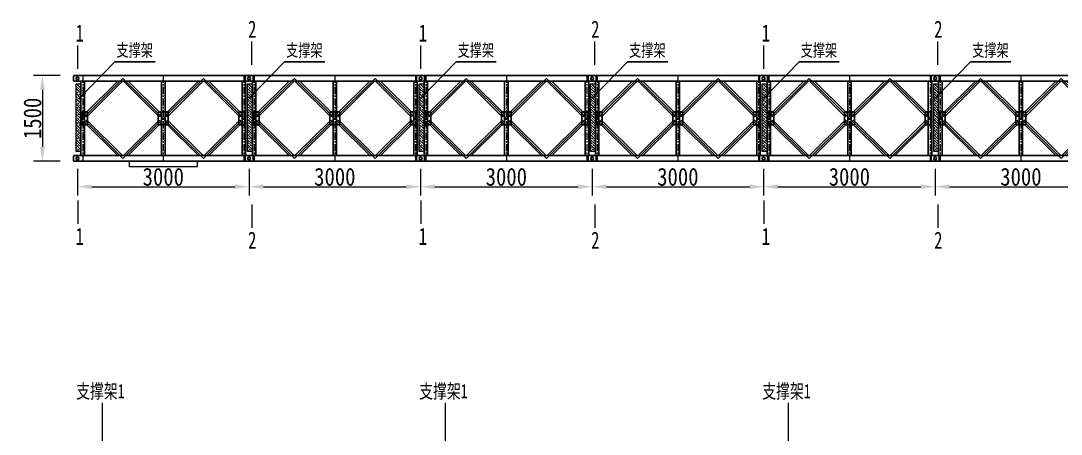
# Model space of a CAD drawing. Header units: millimetres. Extents: x -724662 to -98163, y -2532159 to 119496.
# Drawn here: x -100187.4 to -100005.5, y 114430.4 to 114502.8 of the extents above; entities that cross this region are included whole.
import ezdxf

# ---------------------------------------------------------------- set-up
doc = ezdxf.new("R2010")
doc.units = ezdxf.units.MM
doc.header["$LTSCALE"] = 20
doc.linetypes.add('CENTER', pattern=[2, 1.25, -0.25, 0.25, -0.25])
doc.layers.get('0').update_dxf_attribs({"lineweight": 25})
for name, color, linetype, lineweight in [('center', 3, 'CENTER', 13), ('Dim', 6, 'Continuous', 18), ('text', 7, 'Continuous', 18), ('标注', 1, 'Continuous', 13), ('细实线', 1, 'Continuous', 13)]:
    doc.layers.add(name, color=color, linetype=linetype, lineweight=lineweight)
doc.styles.get("Standard").update_dxf_attribs({"font": 'simsun.ttf', "width": 0.85})
doc.styles.add('文本1', font='simsun.ttf', dxfattribs={"width": 0.71, "height": 2.2})
doc.dimstyles.new('100', dxfattribs={"dimscale": 1.25, "dimtxt": 2.5, "dimasz": 2, "dimexe": 1.25, "dimexo": 1.25, "dimgap": 0.125, "dimtad": 1, "dimdec": 0, "dimlfac": 100, "dimdsep": 46, "dimtxsty": 'Standard', "dimcen": 0.001, "dimclrd": 256, "dimclre": 256, "dimclrt": 7, "dimadec": 4, "dimazin": 2, "dimtfac": 1, "dimtdec": 0, "dimtmove": 1, "dimatfit": 2, "dimfxlon": 1, "dimlwd": -1, "dimlwe": -1, "dimarcsym": 0})
doc.dimstyles.new('标示', dxfattribs={"dimtxt": 2, "dimasz": 1.5, "dimexe": 0.625, "dimexo": 0.625, "dimtad": 1, "dimlfac": 100, "dimzin": 12, "dimdsep": 46, "dimtxsty": '文本1', "dimblk": 'OBLIQUE', "dimcen": 2, "dimclrd": 256, "dimclre": 256, "dimclrt": 7, "dimadec": 1, "dimazin": 3, "dimtfac": 1, "dimtmove": 1, "dimatfit": 3, "dimfxl": 1, "dimarcsym": 0})

# ---------------------------------------------------------------- blocks, each defined once
blk = doc.blocks.new('贝雷梁')
at = {"ltscale": 10}
for p, q in [((-7, 144.5), (-6.5, 145)), ((-7, 144.5), (-7, 135.5)), ((-7, 135.5), (-6.5, 135))]:
    blk.add_line(p, q, dxfattribs=at)
for p, q in [((-7, 144.5), (-7, 135.5)), ((-6.5, 145), (306.5, 145)), ((-6.5, 145), (306.5, 145)), ((-6.5, 135), (306.5, 135)), ((6, 135), (6, 5)), ((9, 70), (79.5, 140)), ((12, 77.2), (70.3, 135)), ((12, 135), (12, 5)), ((16.2, 73), (78.7, 135)), ((79.5, 140), (150, 70)), ((142.8, 73), (80.3, 135)), ((147, 77.2), (88.7, 135)), ((147, 135), (147, 5)), ((220.5, 140), (150, 70)), ((153, 77.2), (211.3, 135)), ((153, 135), (153, 5)), ((157.2, 73), (219.7, 135)), ((291, 70), (220.5, 140)), ((283.8, 73), (221.3, 135)), ((288, 77.2), (229.7, 135)), ((288, 135), (288, 5)), ((294, 135), (294, 5)), ((307, 144.5), (306.5, 145)), ((307, 135.5), (306.5, 135)), ((307, 144.5), (307, 135.5)), ((7.5, 58.7), (7.5, 81.3)), ((7.5, 81.3), (17.7, 81.3)), ((12, 77.2), (16.2, 73)), ((17.7, 58.7), (17.7, 81.3)), ((141.3, 81.3), (158.7, 81.3)), ((141.3, 58.7), (141.3, 81.3)), ((142.8, 73), (147, 77.2)), ((157.2, 73), (153, 77.2)), ((158.7, 58.7), (158.7, 81.3)), ((282.3, 58.7), (282.3, 81.3)), ((292.5, 81.3), (282.3, 81.3)), ((288, 77.2), (283.8, 73)), ((292.5, 58.7), (292.5, 81.3)), ((7.5, 58.7), (17.7, 58.7)), ((9, 70), (79.5, 0)), ((12, 62.8), (16.2, 67)), ((12, 62.8), (70.3, 5)), ((16.2, 67), (78.7, 5)), ((79.5, 0), (150, 70)), ((142.8, 67), (80.3, 5)), ((147, 62.8), (88.7, 5)), ((141.3, 58.7), (158.7, 58.7)), ((142.8, 67), (147, 62.8)), ((220.5, 0), (150, 70)), ((157.2, 67), (153, 62.8)), ((153, 62.8), (211.3, 5)), ((157.2, 67), (219.7, 5)), ((291, 70), (220.5, 0)), ((283.8, 67), (221.3, 5)), ((288, 62.8), (229.7, 5)), ((282.3, 58.7), (292.5, 58.7)), ((288, 62.8), (283.8, 67)), ((-7, 4.5), (-6.5, 5)), ((-7, 4.5), (-6.5, 5)), ((-7, -4.5), (-7, 4.5)), ((-7, -4.5), (-7, 4.5)), ((-6.5, 5), (306.5, 5)), ((307, 4.5), (306.5, 5)), ((307, -4.5), (307, 4.5)), ((-7, -4.5), (-6.5, -5)), ((-7, -4.5), (-6.5, -5)), ((-6.5, -5), (306.5, -5)), ((-6.5, -5), (306.5, -5)), ((307, -4.5), (306.5, -5))]:
    blk.add_line(p, q)
for centre in [(0, 140), (0, 140), (300, 140), (300, 140)]:
    blk.add_circle(centre, 2.5, dxfattribs=at)
for centre in [(0, 140), (0, 140), (0, 140), (0, 140), (0, 140), (0, 140), (0, 140), (0, 140), (300, 140), (300, 140), (300, 140), (300, 140), (300, 140), (300, 140), (300, 140), (300, 140), (0, 0), (300, 0), (300, 0), (300, 0), (300, 0), (300, 0), (300, 0)]:
    blk.add_circle(centre, 2.5)
at = {"layer": 'center', "ltscale": 0.5}
for p, q in [((9, 145), (9, -5)), ((150, 145), (150, -5)), ((291, 145), (291, -5))]:
    blk.add_line(p, q, dxfattribs=at)
blk = doc.blocks.new('_Oblique')
at = {"color": 0, "linetype": 'ByBlock', "lineweight": -2}
blk.add_line((-0.5, -0.5), (0.5, 0.5), dxfattribs=at)
blk = doc.blocks.new('*D611')
at = {"layer": 'Defpoints', "color": 0, "transparency": 16777216}
for p in [(-100177.51, 114493.2), (-100183.66, 114478.2), (-100177.51, 114478.2)]:
    blk.add_point(p, dxfattribs=at)
at = {"layer": '标注', "transparency": 16777216}
for p, q in [((-100180.54, 114493.2), (-100185.22, 114493.2)), ((-100183.66, 114490.7), (-100183.66, 114480.7))]:
    blk.add_line(p, q, dxfattribs=at)
at = {"layer": '标注', "linetype": 'ByBlock', "transparency": 16777216}
blk.add_line((-100180.54, 114478.2), (-100185.22, 114478.2), dxfattribs=at)
at = {"layer": '标注', "transparency": 16777216}
for points in [[(-100184.08, 114490.7), (-100183.25, 114490.7), (-100183.66, 114493.2)], [(-100184.08, 114480.7), (-100183.25, 114480.7), (-100183.66, 114478.2)]]:
    blk.add_solid(points, dxfattribs=at)
at = {"layer": '标注', "color": 7, "transparency": 16777216, "insert": (-100185.38, 114485.7), "char_height": 3.125, "attachment_point": 5, "rotation": 90}
blk.add_mtext('1500', dxfattribs=at)
blk = doc.blocks.new('*D612')
at = {"layer": 'Defpoints', "color": 0, "transparency": 16777216}
for p in [(-100177.51, 114492.7), (-100147.51, 114492.7), (-100147.51, 114473.73)]:
    blk.add_point(p, dxfattribs=at)
at = {"layer": '标注', "transparency": 16777216}
for p, q in [((-100177.51, 114476.86), (-100177.51, 114472.17)), ((-100175.01, 114473.73), (-100150.01, 114473.73))]:
    blk.add_line(p, q, dxfattribs=at)
at = {"layer": '标注', "linetype": 'ByBlock', "transparency": 16777216}
blk.add_line((-100147.51, 114476.86), (-100147.51, 114472.17), dxfattribs=at)
at = {"layer": '标注', "transparency": 16777216}
for points in [[(-100175.01, 114474.15), (-100175.01, 114473.32), (-100177.51, 114473.73)], [(-100150.01, 114474.15), (-100150.01, 114473.32), (-100147.51, 114473.73)]]:
    blk.add_solid(points, dxfattribs=at)
at = {"layer": '标注', "color": 7, "transparency": 16777216, "insert": (-100162.51, 114475.45), "char_height": 3.125, "attachment_point": 5}
blk.add_mtext('3000', dxfattribs=at)
blk = doc.blocks.new('*D613')
at = {"layer": 'Defpoints', "color": 0, "transparency": 16777216}
for p in [(-100147.51, 114492.7), (-100117.51, 114478.7), (-100117.51, 114473.73)]:
    blk.add_point(p, dxfattribs=at)
at = {"layer": '标注', "transparency": 16777216}
for p, q in [((-100147.51, 114476.86), (-100147.51, 114472.17)), ((-100145.01, 114473.73), (-100120.01, 114473.73))]:
    blk.add_line(p, q, dxfattribs=at)
at = {"layer": '标注', "linetype": 'ByBlock', "transparency": 16777216}
blk.add_line((-100117.51, 114476.86), (-100117.51, 114472.17), dxfattribs=at)
at = {"layer": '标注', "transparency": 16777216}
for points in [[(-100145.01, 114474.15), (-100145.01, 114473.32), (-100147.51, 114473.73)], [(-100120.01, 114474.15), (-100120.01, 114473.32), (-100117.51, 114473.73)]]:
    blk.add_solid(points, dxfattribs=at)
at = {"layer": '标注', "color": 7, "transparency": 16777216, "insert": (-100132.51, 114475.45), "char_height": 3.125, "attachment_point": 5}
blk.add_mtext('3000', dxfattribs=at)
blk = doc.blocks.new('*D614')
at = {"layer": 'Defpoints', "color": 0, "transparency": 16777216}
for p in [(-100117.51, 114478.7), (-100087.51, 114478.7), (-100087.51, 114473.73)]:
    blk.add_point(p, dxfattribs=at)
at = {"layer": '标注', "transparency": 16777216}
for p, q in [((-100117.51, 114476.86), (-100117.51, 114472.17)), ((-100115.01, 114473.73), (-100090.01, 114473.73))]:
    blk.add_line(p, q, dxfattribs=at)
at = {"layer": '标注', "linetype": 'ByBlock', "transparency": 16777216}
blk.add_line((-100087.51, 114476.86), (-100087.51, 114472.17), dxfattribs=at)
at = {"layer": '标注', "transparency": 16777216}
for points in [[(-100115.01, 114474.15), (-100115.01, 114473.32), (-100117.51, 114473.73)], [(-100090.01, 114474.15), (-100090.01, 114473.32), (-100087.51, 114473.73)]]:
    blk.add_solid(points, dxfattribs=at)
at = {"layer": '标注', "color": 7, "transparency": 16777216, "insert": (-100102.51, 114475.45), "char_height": 3.125, "attachment_point": 5}
blk.add_mtext('3000', dxfattribs=at)
blk = doc.blocks.new('*D615')
at = {"layer": 'Defpoints', "color": 0, "transparency": 16777216}
for p in [(-100087.51, 114478.7), (-100057.51, 114478.7), (-100057.51, 114473.73)]:
    blk.add_point(p, dxfattribs=at)
at = {"layer": '标注', "transparency": 16777216}
for p, q in [((-100087.51, 114476.86), (-100087.51, 114472.17)), ((-100085.01, 114473.73), (-100060.01, 114473.73))]:
    blk.add_line(p, q, dxfattribs=at)
at = {"layer": '标注', "linetype": 'ByBlock', "transparency": 16777216}
blk.add_line((-100057.51, 114476.86), (-100057.51, 114472.17), dxfattribs=at)
at = {"layer": '标注', "transparency": 16777216}
for points in [[(-100085.01, 114474.15), (-100085.01, 114473.32), (-100087.51, 114473.73)], [(-100060.01, 114474.15), (-100060.01, 114473.32), (-100057.51, 114473.73)]]:
    blk.add_solid(points, dxfattribs=at)
at = {"layer": '标注', "color": 7, "transparency": 16777216, "insert": (-100072.51, 114475.45), "char_height": 3.125, "attachment_point": 5}
blk.add_mtext('3000', dxfattribs=at)
blk = doc.blocks.new('*D616')
at = {"layer": 'Defpoints', "color": 0, "transparency": 16777216}
for p in [(-100057.51, 114478.7), (-100027.51, 114478.7), (-100027.51, 114473.73)]:
    blk.add_point(p, dxfattribs=at)
at = {"layer": '标注', "transparency": 16777216}
for p, q in [((-100057.51, 114476.86), (-100057.51, 114472.17)), ((-100055.01, 114473.73), (-100030.01, 114473.73))]:
    blk.add_line(p, q, dxfattribs=at)
at = {"layer": '标注', "linetype": 'ByBlock', "transparency": 16777216}
blk.add_line((-100027.51, 114476.86), (-100027.51, 114472.17), dxfattribs=at)
at = {"layer": '标注', "transparency": 16777216}
for points in [[(-100055.01, 114474.15), (-100055.01, 114473.32), (-100057.51, 114473.73)], [(-100030.01, 114474.15), (-100030.01, 114473.32), (-100027.51, 114473.73)]]:
    blk.add_solid(points, dxfattribs=at)
at = {"layer": '标注', "color": 7, "transparency": 16777216, "insert": (-100042.51, 114475.45), "char_height": 3.125, "attachment_point": 5}
blk.add_mtext('3000', dxfattribs=at)
blk = doc.blocks.new('*D617')
at = {"layer": 'Defpoints', "color": 0, "transparency": 16777216}
for p in [(-100027.51, 114478.7), (-99997.51, 114478.7), (-99997.51, 114473.73)]:
    blk.add_point(p, dxfattribs=at)
at = {"layer": '标注', "transparency": 16777216}
for p, q in [((-100027.51, 114476.86), (-100027.51, 114472.17)), ((-100025.01, 114473.73), (-100000.01, 114473.73))]:
    blk.add_line(p, q, dxfattribs=at)
at = {"layer": '标注', "linetype": 'ByBlock', "transparency": 16777216}
blk.add_line((-99997.51, 114476.86), (-99997.51, 114472.17), dxfattribs=at)
at = {"layer": '标注', "transparency": 16777216}
for points in [[(-100025.01, 114474.15), (-100025.01, 114473.32), (-100027.51, 114473.73)], [(-100000.01, 114474.15), (-100000.01, 114473.32), (-99997.51, 114473.73)]]:
    blk.add_solid(points, dxfattribs=at)
at = {"layer": '标注', "color": 7, "transparency": 16777216, "insert": (-100012.51, 114475.45), "char_height": 3.125, "attachment_point": 5}
blk.add_mtext('3000', dxfattribs=at)

msp = doc.modelspace()

# ---------------------------------------------------------------- hatches: boundary and pattern name
at = {"layer": '细实线'}
h = msp.add_hatch(dxfattribs=at)
h.set_pattern_fill('ANSI33', color=256, scale=0.1, style=0)
h.set_pattern_definition([(135, (-184953.69583, -29607.5275), (0.449012806, 0.449012806), []), (135, (-184954.14485, -29607.5275), (0.449012806, 0.449012806), [0.3175, -0.15875])])
h.paths.add_polyline_path([(-100177.8209, 114491.6812), (-100176.9113, 114491.6812), (-100176.9113, 114479.9374), (-100177.8209, 114479.9374)])
h = msp.add_hatch(dxfattribs=at)
h.set_pattern_fill('ANSI33', color=256, scale=0.1, style=0)
h.set_pattern_definition([(135, (-184923.6954, -29607.5275), (0.449012806, 0.449012806), []), (135, (-184924.1444, -29607.5275), (0.449012806, 0.449012806), [0.3175, -0.15875])])
h.paths.add_polyline_path([(-100147.8205, 114491.6812), (-100146.9108, 114491.6812), (-100146.9108, 114479.9374), (-100147.8205, 114479.9374)])
h = msp.add_hatch(dxfattribs=at)
h.set_pattern_fill('ANSI33', color=256, scale=0.1, style=0)
h.set_pattern_definition([(135, (-184893.69583, -29607.5275), (0.449012806, 0.449012806), []), (135, (-184894.14485, -29607.5275), (0.449012806, 0.449012806), [0.3175, -0.15875])])
h.paths.add_polyline_path([(-100117.8209, 114491.6812), (-100116.9113, 114491.6812), (-100116.9113, 114479.9374), (-100117.8209, 114479.9374)])
h = msp.add_hatch(dxfattribs=at)
h.set_pattern_fill('ANSI33', color=256, scale=0.1, style=0)
h.set_pattern_definition([(135, (-184863.6954, -29607.5275), (0.449012806, 0.449012806), []), (135, (-184864.1444, -29607.5275), (0.449012806, 0.449012806), [0.3175, -0.15875])])
h.paths.add_polyline_path([(-100087.8205, 114491.6812), (-100086.9108, 114491.6812), (-100086.9108, 114479.9374), (-100087.8205, 114479.9374)])
h = msp.add_hatch(dxfattribs=at)
h.set_pattern_fill('ANSI33', color=256, scale=0.1, style=0)
h.set_pattern_definition([(135, (-184833.69583, -29607.5275), (0.449012806, 0.449012806), []), (135, (-184834.14485, -29607.5275), (0.449012806, 0.449012806), [0.3175, -0.15875])])
h.paths.add_polyline_path([(-100057.8209, 114491.6812), (-100056.9113, 114491.6812), (-100056.9113, 114479.9374), (-100057.8209, 114479.9374)])
h = msp.add_hatch(dxfattribs=at)
h.set_pattern_fill('ANSI33', color=256, scale=0.1, style=0)
h.set_pattern_definition([(135, (-184803.6954, -29607.5275), (0.449012806, 0.449012806), []), (135, (-184804.1444, -29607.5275), (0.449012806, 0.449012806), [0.3175, -0.15875])])
h.paths.add_polyline_path([(-100027.8205, 114491.6812), (-100026.9108, 114491.6812), (-100026.9108, 114479.9374), (-100027.8205, 114479.9374)])

# ---------------------------------------------------------------- linework, layer by layer
at = {"layer": 'Dim', "ltscale": 2}
for p, q in [((-100173.1932, 114435.904), (-100173.1932, 114362.2307)), ((-100113.1932, 114435.904), (-100113.1932, 114362.2307)), ((-100053.1932, 114435.904), (-100053.1932, 114362.2307))]:
    msp.add_line(p, q, dxfattribs=at)
at = {"layer": 'text'}
for p, q in [((-100147.0287, 114495.0986), (-100147.0287, 114499.1818)), ((-100087.0287, 114495.0986), (-100087.0287, 114499.1818)), ((-100027.0287, 114495.0986), (-100027.0287, 114499.1818)), ((-100177.4613, 114494.3834), (-100177.4613, 114498.4665)), ((-100117.4613, 114494.3834), (-100117.4613, 114498.4665)), ((-100057.4613, 114494.3834), (-100057.4613, 114498.4665)), ((-100177.4613, 114471.31), (-100177.4613, 114467.2269)), ((-100147.0287, 114470.5948), (-100147.0287, 114466.5117)), ((-100117.4613, 114471.31), (-100117.4613, 114467.2269)), ((-100087.0287, 114470.5948), (-100087.0287, 114466.5117)), ((-100057.4613, 114471.31), (-100057.4613, 114467.2269)), ((-100027.0287, 114470.5948), (-100027.0287, 114466.5117))]:
    msp.add_line(p, q, dxfattribs=at)
at = {"layer": '标注'}
msp.add_lwpolyline([(-100168.4106, 114478.1984), (-100156.6106, 114478.1984), (-100156.6106, 114477.1984), (-100168.4106, 114477.1984)], close=True, dxfattribs=at)
at = {"layer": '细实线'}
for points in [[(-100176.9113, 114491.6812), (-100177.8209, 114491.6812), (-100177.8209, 114479.9374), (-100176.9113, 114479.9374)], [(-100146.9108, 114491.6812), (-100147.8205, 114491.6812), (-100147.8205, 114479.9374), (-100146.9108, 114479.9374)], [(-100116.9113, 114491.6812), (-100117.8209, 114491.6812), (-100117.8209, 114479.9374), (-100116.9113, 114479.9374)], [(-100086.9108, 114491.6812), (-100087.8205, 114491.6812), (-100087.8205, 114479.9374), (-100086.9108, 114479.9374)], [(-100056.9113, 114491.6812), (-100057.8209, 114491.6812), (-100057.8209, 114479.9374), (-100056.9113, 114479.9374)], [(-100026.9108, 114491.6812), (-100027.8205, 114491.6812), (-100027.8205, 114479.9374), (-100026.9108, 114479.9374)]]:
    msp.add_lwpolyline(points, close=True, dxfattribs=at)

# ---------------------------------------------------------------- block references
at = {"extrusion": (0, 0, -1), "xscale": -0.1000000000058208, "yscale": 0.09999999997671694, "zscale": -0.1000000000058208}
for p in [(100177.5104, 114478.6984), (100147.5108, 114478.6984), (100117.5104, 114478.6984), (100087.5108, 114478.6984), (100057.5104, 114478.6984), (100027.5108, 114478.6984)]:
    msp.add_blockref('贝雷梁', p, dxfattribs=at)

# ---------------------------------------------------------------- texts
at = {"layer": 'text', "style": '文本1'}
for s, insert, char_height, width, attachment_point in [('2', (-100147.6806, 114502.825), 3, 3.4438, 1), ('2', (-100087.6806, 114502.825), 3, 3.4438, 1), ('2', (-100027.6806, 114502.825), 3, 3.4438, 1), ('1', (-100177.8403, 114502.1523), 3, 3.4438, 1), ('1', (-100117.8403, 114502.1523), 3, 3.4438, 1), ('1', (-100057.8403, 114502.1523), 3, 3.4438, 1), ('支撑架', (-100170.7026, 114498.7395), 2.2, 12.044625, 1), ('支撑架', (-100141.0396, 114498.7395), 2.2, 12.044625, 1), ('支撑架', (-100111.0396, 114498.7395), 2.2, 12.044625, 1), ('支撑架', (-100081.0396, 114498.7395), 2.2, 12.044625, 1), ('支撑架', (-100051.0396, 114498.7395), 2.2, 12.044625, 1), ('支撑架', (-100021.0396, 114498.7395), 2.2, 12.044625, 1), ('1', (-100177.8403, 114463.5411), 3, 3.4438, 7), ('1', (-100117.8403, 114463.5411), 3, 3.4438, 7), ('1', (-100057.8403, 114463.5411), 3, 3.4438, 7), ('2', (-100147.6806, 114462.8684), 3, 3.4438, 7), ('2', (-100087.6806, 114462.8684), 3, 3.4438, 7), ('2', (-100027.6806, 114462.8684), 3, 3.4438, 7), ('支撑架1', (-100169.2752, 114439.1787), 2.5, 10.543418, 3), ('支撑架1', (-100109.2752, 114439.1787), 2.5, 10.543418, 3), ('支撑架1', (-100049.2752, 114439.1787), 2.5, 10.543418, 3)]:
    msp.add_mtext(s, dxfattribs=dict(at, insert=insert, char_height=char_height, width=width, attachment_point=attachment_point))

# ---------------------------------------------------------------- dimensions: what is measured, and where the dimension line sits
at = {"layer": '标注'}
dim = msp.add_linear_dim(base=(-100183.6625, 114478.1984), p1=(-100177.5104, 114493.1981), p2=(-100177.5104, 114478.1984), angle=90, dimstyle='100', dxfattribs=at)
dim.commit()
dim.dimension.update_dxf_attribs({"geometry": '*D611', "text_midpoint": (-100185.3812, 114485.6983)})
for base, p1, p2, picture, middle in [((-100147.5108, 114473.735), (-100177.5104, 114492.6982), (-100147.5108, 114492.6982), '*D612', (-100162.5106, 114475.4537)), ((-100117.5113, 114473.735), (-100147.5108, 114492.6982), (-100117.5113, 114478.6984), '*D613', (-100132.511, 114475.4537)), ((-100087.5108, 114473.735), (-100117.5113, 114478.6984), (-100087.5108, 114478.6984), '*D614', (-100102.511, 114475.4537)), ((-100057.5104, 114473.735), (-100087.5108, 114478.6984), (-100057.5104, 114478.6984), '*D615', (-100072.5106, 114475.4537)), ((-100027.5108, 114473.735), (-100057.5104, 114478.6984), (-100027.5108, 114478.6984), '*D616', (-100042.5106, 114475.4537)), ((-99997.5113, 114473.735), (-100027.5108, 114478.6984), (-99997.5113, 114478.6984), '*D617', (-100012.511, 114475.4537))]:
    dim = msp.add_linear_dim(base=base, p1=p1, p2=p2, dimstyle='100', dxfattribs=at)
    dim.commit()
    dim.dimension.update_dxf_attribs({"geometry": picture, "text_midpoint": middle})

# ---------------------------------------------------------------- leaders
at = {"layer": 'Dim'}
for points in [[(-100177.2053, 114489.1611), (-100170.9699, 114495.6159), (-100163.9484, 114495.6159)], [(-100147.5423, 114489.1611), (-100141.3069, 114495.6159), (-100134.2854, 114495.6159)], [(-100117.5423, 114489.1611), (-100111.3069, 114495.6159), (-100104.2854, 114495.6159)], [(-100087.5423, 114489.1611), (-100081.3069, 114495.6159), (-100074.2854, 114495.6159)], [(-100057.5423, 114489.1611), (-100051.3069, 114495.6159), (-100044.2854, 114495.6159)], [(-100027.5423, 114489.1611), (-100021.3069, 114495.6159), (-100014.2854, 114495.6159)]]:
    msp.add_leader(points, dimstyle='标示', dxfattribs=at)

doc.saveas('drawing.dxf')
